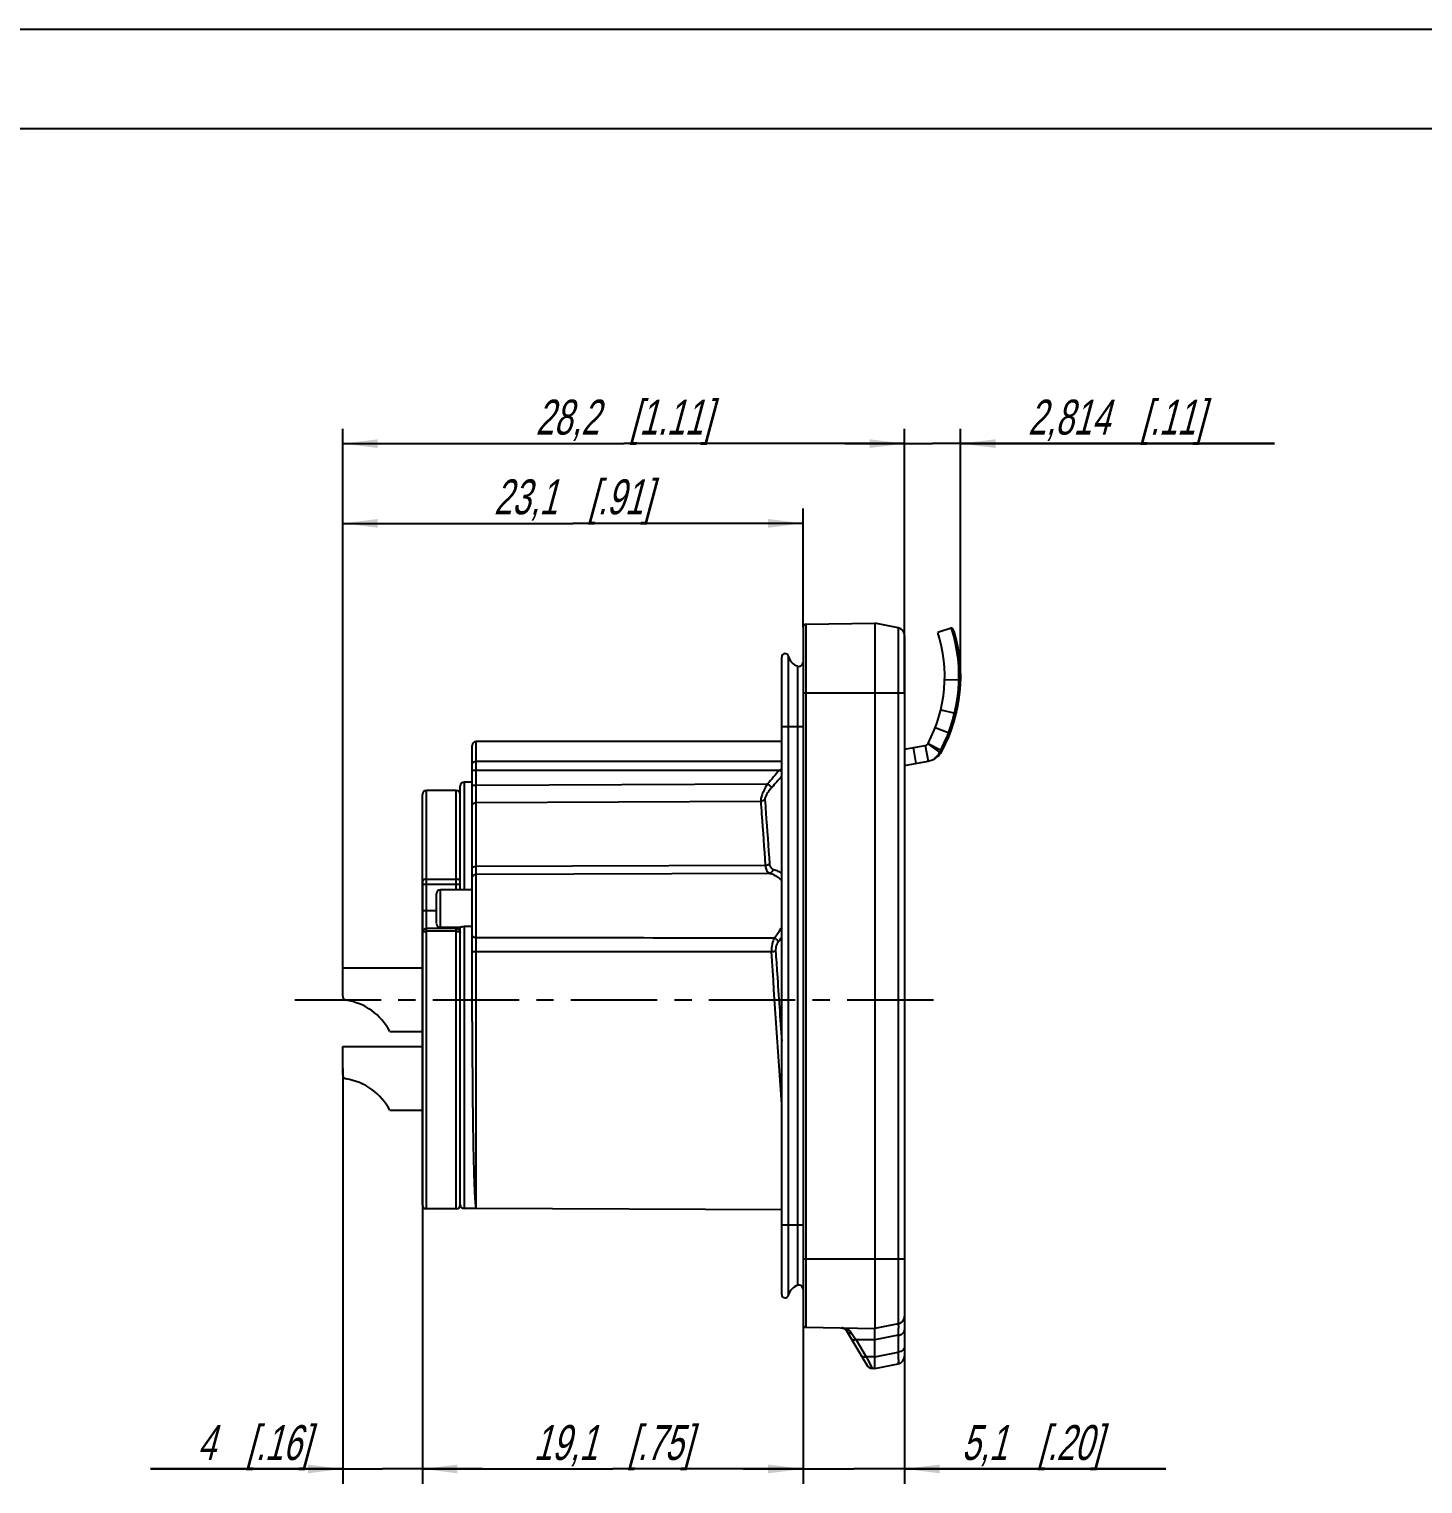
# Model space of a CAD drawing. Header units: millimetres. Extents: x 0 to 420, y 0 to 297.
# Drawn here: x 167.5 to 307.4, y 151 to 297 of the extents above; entities that cross this region are included whole.
import ezdxf

# ---------------------------------------------------------------- set-up
doc = ezdxf.new("R2010")
doc.units = ezdxf.units.MM
doc.header["$LTSCALE"] = 23.1
doc.linetypes.add('CENTER', pattern=[0.6, 0.375, -0.075, 0.075, -0.075])
doc.layers.get('0').update_dxf_attribs({"linetype": 'CONTINUOUS'})
for name, color, linetype in [('AUSFORMSCHRAEGEN', 7, 'CONTINUOUS'), ('BEZUGSACHSEN', 7, 'CONTINUOUS'), ('FASEN', 7, 'CONTINUOUS'), ('FLAECHEN', 7, 'CONTINUOUS'), ('RUNDUNGEN', 7, 'CONTINUOUS'), ('ZEICHNUNGSBEMASSUNGEN', 7, 'CONTINUOUS')]:
    doc.layers.add(name, color=color, linetype=linetype)
doc.styles.get("Standard").update_dxf_attribs({"font": 'txt', "width": 0.7})
doc.dimstyles.new('DIMSTYLE_2', dxfattribs={"dimtxt": 3.5, "dimasz": 3.5, "dimexe": 1.5, "dimexo": 0, "dimgap": 0.875, "dimtad": 1, "dimdec": 3, "dimlfac": 0.5, "dimdsep": 46, "dimtxsty": 'STANDARD', "dimblk": '_FILLED', "dimblk1": '_FILLED', "dimblk2": '_FILLED', "dimcen": 0.09, "dimclrt": 7, "dimadec": 3, "dimazin": 2, "dimtp": 0.2, "dimtm": 0.2, "dimtfac": 1, "dimtdec": 3, "dimtofl": 0, "dimtmove": 0, "dimatfit": 3, "dimldrblk": '_FILLED', "dimfxl": 1, "dimtolj": 1, "dimarcsym": 0})
doc.dimstyles.new('DIMSTYLE_5', dxfattribs={"dimtxt": 3.5, "dimasz": 3.5, "dimexe": 1.5, "dimexo": 0, "dimgap": 0.875, "dimtad": 1, "dimdec": 3, "dimlfac": 0.5, "dimdsep": 46, "dimtxsty": 'STANDARD', "dimblk": '_FILLED', "dimblk1": '_FILLED', "dimblk2": '_FILLED', "dimcen": 0.09, "dimclrt": 7, "dimadec": 3, "dimazin": 2, "dimtp": 0.1, "dimtm": 0.1, "dimtfac": 1, "dimtdec": 3, "dimtofl": 0, "dimtmove": 0, "dimatfit": 3, "dimldrblk": '_FILLED', "dimfxl": 1, "dimtolj": 1, "dimarcsym": 0})

# ---------------------------------------------------------------- blocks, each defined once
blk = doc.blocks.new('_FILLED')
at = {"color": 0, "linetype": 'BYBLOCK'}
blk.add_solid([(0, 0), (-1, 0.125), (-1, -0.125)], dxfattribs=at)
blk = doc.blocks.new('*D7')
at = {"layer": 'ZEICHNUNGSBEMASSUNGEN', "color": 7, "linetype": 'CONTINUOUS'}
for p, q in [((245.19, 230.4), (245.19, 151.01)), ((255.39, 173.6), (255.39, 151.01)), ((245.19, 152.51), (239.19, 152.51)), ((239.19, 152.51), (250.29, 152.51)), ((281.61, 152.51), (250.29, 152.51)), ((255.39, 152.51), (281.61, 152.51))]:
    blk.add_line(p, q, dxfattribs=at)
at = {"layer": 'ZEICHNUNGSBEMASSUNGEN', "color": 7, "linetype": 'CONTINUOUS', "xscale": 3.5, "yscale": 3.5, "zscale": 3.5}
blk.add_blockref('_FILLED', (245.19, 152.51), dxfattribs=at)
at = {"layer": 'ZEICHNUNGSBEMASSUNGEN', "color": 7, "linetype": 'CONTINUOUS', "xscale": 3.5, "yscale": 3.5, "zscale": 3.5, "rotation": 180}
blk.add_blockref('_FILLED', (255.39, 152.51), dxfattribs=at)
at = {"layer": 'ZEICHNUNGSBEMASSUNGEN', "color": 7, "linetype": 'CONTINUOUS', "insert": (261.11, 156.91), "char_height": 3.5, "width": 30.75, "attachment_point": 1, "line_spacing_factor": 0.9}
blk.add_mtext('\\Q15.0;5,1{\\ftxt.shx;\\W1.000000;\\H3.500000; }[.20]', dxfattribs=at)
blk = doc.blocks.new('*D8')
at = {"layer": 'ZEICHNUNGSBEMASSUNGEN', "color": 7, "linetype": 'CONTINUOUS'}
for p, q in [((245.19, 230.4), (245.19, 151.01)), ((206.99, 179), (206.99, 151.01)), ((206.99, 152.51), (226.09, 152.51)), ((245.19, 152.51), (226.09, 152.51))]:
    blk.add_line(p, q, dxfattribs=at)
at = {"layer": 'ZEICHNUNGSBEMASSUNGEN', "color": 7, "linetype": 'CONTINUOUS', "xscale": 3.5, "yscale": 3.5, "zscale": 3.5, "rotation": 180}
blk.add_blockref('_FILLED', (206.99, 152.51), dxfattribs=at)
at = {"layer": 'ZEICHNUNGSBEMASSUNGEN', "color": 7, "linetype": 'CONTINUOUS', "xscale": 3.5, "yscale": 3.5, "zscale": 3.5}
blk.add_blockref('_FILLED', (245.19, 152.51), dxfattribs=at)
at = {"layer": 'ZEICHNUNGSBEMASSUNGEN', "color": 7, "linetype": 'CONTINUOUS', "insert": (226.09, 156.91), "char_height": 3.5, "width": 33.75, "attachment_point": 2, "line_spacing_factor": 0.9}
blk.add_mtext('\\Q15.0;19,1{\\ftxt.shx;\\W1.000000;\\H3.500000; }[.75]', dxfattribs=at)
blk = doc.blocks.new('*D9')
at = {"layer": 'ZEICHNUNGSBEMASSUNGEN', "color": 7, "linetype": 'CONTINUOUS'}
for p, q in [((206.99, 211.45), (206.99, 151.01)), ((198.99, 192.68), (198.99, 151.01)), ((198.99, 152.51), (179.71, 152.51)), ((179.71, 152.51), (202.99, 152.51)), ((212.99, 152.51), (202.99, 152.51)), ((206.99, 152.51), (212.99, 152.51))]:
    blk.add_line(p, q, dxfattribs=at)
at = {"layer": 'ZEICHNUNGSBEMASSUNGEN', "color": 7, "linetype": 'CONTINUOUS', "xscale": 3.5, "yscale": 3.5, "zscale": 3.5}
blk.add_blockref('_FILLED', (198.99, 152.51), dxfattribs=at)
at = {"layer": 'ZEICHNUNGSBEMASSUNGEN', "color": 7, "linetype": 'CONTINUOUS', "xscale": 3.5, "yscale": 3.5, "zscale": 3.5, "rotation": 180}
blk.add_blockref('_FILLED', (206.99, 152.51), dxfattribs=at)
at = {"layer": 'ZEICHNUNGSBEMASSUNGEN', "color": 7, "linetype": 'CONTINUOUS', "insert": (195.71, 156.91), "char_height": 3.5, "width": 24, "attachment_point": 3, "line_spacing_factor": 0.9}
blk.add_mtext('\\Q15.0;4{\\ftxt.shx;\\W1.000000;\\H3.500000; }[.16]', dxfattribs=at)
blk = doc.blocks.new('*D10')
at = {"layer": 'ZEICHNUNGSBEMASSUNGEN', "color": 7, "linetype": 'CONTINUOUS'}
for p, q in [((198.99, 202.8), (198.99, 248.9)), ((245.19, 236.98), (245.19, 248.9)), ((198.99, 247.4), (222.09, 247.4)), ((245.19, 247.4), (222.09, 247.4))]:
    blk.add_line(p, q, dxfattribs=at)
at = {"layer": 'ZEICHNUNGSBEMASSUNGEN', "color": 7, "linetype": 'CONTINUOUS', "xscale": 3.5, "yscale": 3.5, "zscale": 3.5, "rotation": 180}
blk.add_blockref('_FILLED', (198.99, 247.4), dxfattribs=at)
at = {"layer": 'ZEICHNUNGSBEMASSUNGEN', "color": 7, "linetype": 'CONTINUOUS', "xscale": 3.5, "yscale": 3.5, "zscale": 3.5}
blk.add_blockref('_FILLED', (245.19, 247.4), dxfattribs=at)
at = {"layer": 'ZEICHNUNGSBEMASSUNGEN', "color": 7, "linetype": 'CONTINUOUS', "insert": (222.09, 251.81), "char_height": 3.5, "width": 33.75, "attachment_point": 2, "line_spacing_factor": 0.9}
blk.add_mtext('\\Q15.0;23,1{\\ftxt.shx;\\W1.000000;\\H3.500000; }[.91]', dxfattribs=at)
blk = doc.blocks.new('*D11')
at = {"layer": 'ZEICHNUNGSBEMASSUNGEN', "color": 7, "linetype": 'CONTINUOUS'}
for p, q in [((198.99, 202.1), (198.99, 256.9)), ((255.39, 230.4), (255.39, 256.9)), ((198.99, 255.4), (227.19, 255.4)), ((255.39, 255.4), (227.19, 255.4))]:
    blk.add_line(p, q, dxfattribs=at)
at = {"layer": 'ZEICHNUNGSBEMASSUNGEN', "color": 7, "linetype": 'CONTINUOUS', "xscale": 3.5, "yscale": 3.5, "zscale": 3.5, "rotation": 180}
blk.add_blockref('_FILLED', (198.99, 255.4), dxfattribs=at)
at = {"layer": 'ZEICHNUNGSBEMASSUNGEN', "color": 7, "linetype": 'CONTINUOUS', "xscale": 3.5, "yscale": 3.5, "zscale": 3.5}
blk.add_blockref('_FILLED', (255.39, 255.4), dxfattribs=at)
at = {"layer": 'ZEICHNUNGSBEMASSUNGEN', "color": 7, "linetype": 'CONTINUOUS', "insert": (227.19, 259.81), "char_height": 3.5, "width": 37.125, "attachment_point": 2, "line_spacing_factor": 0.9}
blk.add_mtext('\\Q15.0;28,2{\\ftxt.shx;\\W1.000000;\\H3.500000; }[1.11]', dxfattribs=at)
blk = doc.blocks.new('*D12')
at = {"layer": 'ZEICHNUNGSBEMASSUNGEN', "color": 7, "linetype": 'CONTINUOUS'}
for p, q in [((255.39, 236.14), (255.39, 256.9)), ((261.01, 232.05), (261.01, 256.9)), ((255.39, 255.4), (249.39, 255.4)), ((249.39, 255.4), (258.2, 255.4)), ((292.51, 255.4), (258.2, 255.4)), ((261.01, 255.4), (292.51, 255.4))]:
    blk.add_line(p, q, dxfattribs=at)
at = {"layer": 'ZEICHNUNGSBEMASSUNGEN', "color": 7, "linetype": 'CONTINUOUS', "xscale": 3.5, "yscale": 3.5, "zscale": 3.5}
blk.add_blockref('_FILLED', (255.39, 255.4), dxfattribs=at)
at = {"layer": 'ZEICHNUNGSBEMASSUNGEN', "color": 7, "linetype": 'CONTINUOUS', "xscale": 3.5, "yscale": 3.5, "zscale": 3.5, "rotation": 180}
blk.add_blockref('_FILLED', (261.01, 255.4), dxfattribs=at)
at = {"layer": 'ZEICHNUNGSBEMASSUNGEN', "color": 7, "linetype": 'CONTINUOUS', "insert": (267.76, 259.81), "char_height": 3.5, "width": 37.125, "attachment_point": 1, "line_spacing_factor": 0.9}
blk.add_mtext('\\Q15.0;2,814{\\ftxt.shx;\\W1.000000;\\H3.500000; }[.11]', dxfattribs=at)

msp = doc.modelspace()

# ---------------------------------------------------------------- linework, layer by layer
at = {"color": 7, "linetype": 'CONTINUOUS'}
for p, q in [((0, 297), (420, 297)), ((410, 287), (12.5, 287)), ((260.1477, 236.9114), (258.7241, 236.4543)), ((243.0465, 170.014), (243.0465, 233.986)), ((255.3865, 224.7411), (257.4604, 225.1137)), ((256.2281, 224.8923), (256.5111, 223.3175)), ((257.4604, 225.1137), (257.7434, 223.539)), ((255.3865, 223.1154), (257.7434, 223.539)), ((211.9865, 221.4388), (211.1865, 221.4388)), ((203.7149, 196.4), (206.9865, 196.4)), ((203.7149, 188.5), (206.9865, 188.5)), ((212.3848, 178.6388), (211.1865, 178.6388)), ((252.3865, 162.6), (252.3865, 166.6)), ((252.3865, 162.6), (254.7434, 163.0714))]:
    msp.add_line(p, q, dxfattribs=at)
at = {"color": 9, "linetype": 'CONTINUOUS'}
for p, q in [((243.7171, 169.9347), (243.7171, 234.0653)), ((244.6753, 170.9382), (244.6753, 233.0618)), ((243.0465, 227), (245.1865, 227)), ((243.0465, 177), (245.1865, 177)), ((254.7434, 165.9226), (252.3865, 165.4512)), ((252.3865, 163.7488), (254.7434, 164.2202))]:
    msp.add_line(p, q, dxfattribs=at)
at = {"color": 7, "linetype": 'CONTINUOUS'}
for centre, radius, start, end in [((245.0135, 232.0521), 14.4, 332.12947, 17.801772), ((243.3865, 233.986), 0.34, 13.493849, 180), ((245.059, 234.3873), 1.38, 193.493849, 253.854295), ((244.7865, 233.446), 0.4, 253.854295, 360), ((257.3896, 225.5074), 0.4, 280.187393, 332.12947), ((245.059, 169.6127), 1.38, 106.145705, 166.506151), ((244.7865, 170.554), 0.4, 0, 106.145705), ((243.3865, 170.014), 0.34, 180, 346.506151)]:
    msp.add_arc(centre, radius, start, end, dxfattribs=at)
at = {"layer": 'AUSFORMSCHRAEGEN', "color": 7, "linetype": 'CONTINUOUS'}
for p, q in [((252.3865, 237.4), (252.3865, 166.6)), ((243.0465, 178.505), (212.3848, 178.6388))]:
    msp.add_line(p, q, dxfattribs=at)
at = {"layer": 'BEZUGSACHSEN', "color": 7, "linetype": 'CONTINUOUS'}
for p, q in [((243.0465, 225.5), (212.3865, 225.5)), ((210.3865, 220.6), (207.3865, 220.6)), ((211.9865, 210.6284), (208.7865, 210.6284)), ((210.7865, 206.8284), (208.7865, 206.8284)), ((198.9865, 202.8), (206.9865, 202.8)), ((198.9865, 194.9), (206.9865, 194.9)), ((210.3865, 178.6), (207.3865, 178.6))]:
    msp.add_line(p, q, dxfattribs=at)
at = {"layer": 'BEZUGSACHSEN', "color": 7, "linetype": 'CENTER'}
msp.add_line((194.1688, 199.6), (258.7978, 199.6), dxfattribs=at)
at = {"layer": 'FASEN', "color": 7, "linetype": 'CONTINUOUS'}
for p, q in [((260.1474, 236.9119), (260.2377, 236.6218)), ((260.3656, 236.5592), (260.1477, 236.9114)), ((260.7644, 234.2167), (260.7683, 234.1884)), ((260.9092, 231.6799), (260.9087, 231.6598)), ((257.7432, 225.3204), (259.0627, 224.6227))]:
    msp.add_line(p, q, dxfattribs=at)
at = {"layer": 'FASEN', "color": 9, "linetype": 'CONTINUOUS'}
for p, q in [((261.0087, 231.6573), (259.4092, 231.6968)), ((259.0148, 228.687), (260.4724, 228.3366)), ((260.6108, 228.485), (260.4724, 228.3366)), ((258.4641, 226.9097), (259.8642, 226.3744)), ((260.0207, 226.5036), (259.8642, 226.3744)), ((257.7167, 225.2771), (258.9313, 224.4218)), ((259.1576, 224.5725), (259.1344, 224.7452))]:
    msp.add_line(p, q, dxfattribs=at)
at = {"layer": 'FASEN', "color": 7, "linetype": 'CONTINUOUS'}
msp.add_lwpolyline([(260.1475, 236.9113), (260.1622, 236.8654), (260.1809, 236.8063), (260.2062, 236.725), (260.2377, 236.6218)], dxfattribs=at)
for centre, radius, start, end in [((245.0135, 232.0521), 16, 332.12947, 16.360944), ((244.7726, 231.9639), 16.1513, 16.2976, 16.761961), ((244.6191, 231.9206), 16.3108, 15.124131, 16.292181), ((244.8401, 231.9809), 16.0817, 14.046442, 15.12207), ((244.7868, 231.9672), 16.1367, 13.87494, 14.047874), ((244.8136, 231.9738), 16.1091, 13.603363, 13.874954), ((245.0478, 232.0298), 15.8683, 11.509503, 13.605881), ((244.8607, 231.9922), 16.0592, 10.872127, 11.507622), ((244.6526, 231.9518), 16.2712, 10.737092, 10.87351), ((245.1677, 232.0488), 15.747, 9.972419, 10.739526), ((245.6777, 232.1399), 15.2289, 9.529657, 9.967023), ((245.5558, 232.1199), 15.3525, 8.377796, 9.52797), ((245.0575, 232.0446), 15.8564, 8.164076, 8.384746), ((245.0549, 232.0442), 15.859, 7.873577, 8.164066), ((245.0079, 232.0378), 15.9065, 7.067319, 7.770252), ((244.926, 232.0275), 15.989, 6.755451, 7.067803), ((244.843, 232.0177), 16.0726, 6.196689, 6.755423), ((245.0694, 232.0495), 15.8441, 347.072563, 358.590381), ((245.0001, 232.0562), 15.9131, 339.712747, 346.482633), ((245.2654, 232.0007), 15.6421, 346.453, 347.086179), ((245.4618, 231.848), 15.4075, 332.548583, 339.190903), ((245.0152, 232.0514), 15.8972, 339.077346, 339.709847), ((257.3896, 225.5074), 2, 280.187393, 332.12947), ((257.9394, 225.3583), 1.3429, 326.775722, 327.144314), ((257.8676, 225.4025), 1.4272, 327.221344, 332.579526)]:
    msp.add_arc(centre, radius, start, end, dxfattribs=at)
for points, knots in [([(260.8217, 233.7526), (260.8381, 233.6013), (260.8767, 233.1939), (260.9061, 232.6447), (260.9149, 232.105), (260.9125, 231.8221), (260.9092, 231.6799)], [0, 0, 0, 0, 0.21999478, 0.59125383, 0.79446128, 1, 1, 1, 1]), ([(258.4, 223.7814), (258.4882, 223.8888), (258.671, 224.0974), (258.8495, 224.3102), (258.9313, 224.4218)], [0, 0, 0, 0, 0.50096099, 1, 1, 1, 1]), ([(258.9313, 224.4218), (258.9431, 224.4379), (258.9897, 224.503), (259.0327, 224.5706), (259.0627, 224.6227)], [0, 0, 0, 0, 0.24908721, 1, 1, 1, 1])]:
    msp.add_open_spline(points, degree=3, knots=knots, dxfattribs=at)
at = {"layer": 'FLAECHEN', "color": 7, "linetype": 'CONTINUOUS'}
msp.add_arc((245.0135, 232.0521), 15.83, 332.12947, 17.8035, dxfattribs=at)
at = {"layer": 'RUNDUNGEN', "color": 7, "linetype": 'CONTINUOUS'}
for p, q in [((245.1865, 236.9795), (245.1865, 167.0205)), ((245.4813, 237.2795), (252.3865, 237.4)), ((254.7434, 236.9286), (252.3865, 237.4)), ((255.3865, 236.1442), (255.3865, 163.8558)), ((211.9865, 197.4272), (211.9865, 225.1)), ((210.7865, 210.6284), (210.7865, 221.0386)), ((206.9865, 179), (206.9865, 220.2)), ((208.3865, 207.2286), (208.3865, 210.2281)), ((210.7865, 179), (210.7865, 206.8504)), ((211.9865, 206.9527), (211.1865, 206.9527)), ((198.9865, 199.9518), (198.9865, 202.8)), ((198.9865, 192.0518), (198.9865, 194.9)), ((212.1976, 180.8854), (212.1978, 180.8756)), ((245.4813, 166.7205), (252.3865, 166.6)), ((249.0534, 166.6581), (249.0477, 166.6582)), ((249.1365, 166.6507), (249.1615, 166.6462)), ((249.1615, 166.6462), (249.1876, 166.6402)), ((249.1876, 166.6402), (249.2145, 166.6328)), ((249.4024, 166.5376), (249.4295, 166.516)), ((249.4281, 166.5171), (249.4542, 166.4937)), ((249.453, 166.4949), (249.4781, 166.4698)), ((254.7434, 167.0714), (252.3865, 166.6)), ((249.5428, 166.3879), (249.5574, 166.3646)), ((249.5574, 166.3646), (251.6157, 162.8982)), ((252.3865, 162.6), (252.1211, 162.6046))]:
    msp.add_line(p, q, dxfattribs=at)
at = {"layer": 'RUNDUNGEN', "color": 9, "linetype": 'CONTINUOUS'}
for p, q in [((245.4813, 237.2795), (245.4813, 166.7205)), ((254.7434, 236.9286), (254.7434, 167.0714)), ((245.1865, 230.4), (255.3865, 230.4)), ((212.3865, 221.1236), (212.3865, 225.5)), ((212.3865, 223.5376), (243.0465, 223.5376)), ((211.9865, 222.6211), (242.8245, 222.6211)), ((242.8245, 222.6211), (243.0465, 222.4237)), ((207.3865, 178.6), (207.3865, 220.6)), ((210.3865, 210.6284), (210.3865, 220.6)), ((211.1865, 221.4388), (211.1865, 210.6284)), ((211.9865, 221.1236), (212.3865, 221.1236)), ((212.3848, 219.3949), (212.3865, 221.1236)), ((212.3865, 221.1236), (241.6325, 221.2711)), ((241.6325, 221.2711), (242.0567, 220.8994)), ((212.3848, 219.3949), (240.9409, 219.536)), ((212.3848, 178.6388), (212.3848, 219.3949)), ((212.3846, 212.3826), (212.3846, 212.4791)), ((212.3848, 212.9885), (241.4038, 213.0969)), ((212.3848, 212.1862), (241.8205, 212.3031)), ((207.3865, 211.685), (210.3865, 211.685)), ((207.3865, 211.1967), (210.3865, 211.1967)), ((208.7865, 206.8284), (208.7865, 210.6284)), ((207.3865, 208.5557), (208.3865, 208.5557)), ((210.3865, 206.732), (207.3865, 206.732)), ((210.3865, 206.4631), (207.3865, 206.4631)), ((210.3865, 178.6), (210.3865, 206.8284)), ((211.1865, 206.9527), (211.1865, 178.6388)), ((212.3848, 204.4461), (242.012, 204.4252)), ((245.1865, 173.6), (255.3865, 173.6)), ((250.0628, 166.1464), (250.2691, 165.8439)), ((250.2691, 165.8439), (250.5215, 165.4742)), ((252.3865, 165.4512), (250.5215, 165.4742)), ((250.5215, 165.4742), (251.5398, 163.7593)), ((254.7434, 165.9226), (254.7434, 164.2202)), ((252.3865, 163.7488), (251.5398, 163.7593)), ((251.5398, 163.7593), (251.7821, 163.277)), ((251.7496, 163.3417), (252.1211, 162.6046)), ((251.8121, 163.2173), (251.8405, 163.1607)), ((251.868, 163.106), (252.1107, 162.6251))]:
    msp.add_line(p, q, dxfattribs=at)
at = {"layer": 'RUNDUNGEN', "color": 7, "linetype": 'CONTINUOUS'}
for points in [[(249.0546, 166.6581), (249.0689, 166.6576), (249.0743, 166.6573)], [(249.1006, 166.6552), (249.1127, 166.654), (249.1365, 166.6507)], [(249.2145, 166.6328), (249.2419, 166.6238), (249.2695, 166.6133), (249.2969, 166.6012), (249.3242, 166.5875), (249.3511, 166.5722), (249.3778, 166.5552), (249.4039, 166.5364)], [(249.477, 166.471), (249.5009, 166.4441), (249.5225, 166.4168), (249.5428, 166.3879)]]:
    msp.add_lwpolyline(points, dxfattribs=at)
at = {"layer": 'RUNDUNGEN', "color": 9, "linetype": 'CONTINUOUS'}
msp.add_lwpolyline([(252.1107, 162.6251), (252.118, 162.61), (252.1211, 162.6046)], dxfattribs=at)
at = {"layer": 'RUNDUNGEN', "color": 7, "linetype": 'CONTINUOUS'}
for centre, radius, start, end in [((245.4865, 236.9795), 0.3, 91, 180), ((254.5865, 236.1442), 0.8, 0, 78.690068), ((212.3865, 225.1), 0.4, 90, 180), ((207.3865, 220.2), 0.4, 90, 180), ((210.3865, 220.2), 0.4, 0, 90), ((211.1865, 221.0388), 0.4, 90, 180), ((208.7865, 210.2284), 0.4, 90, 180), ((208.7865, 207.2284), 0.4, 180, 270), ((199.3865, 199.9518), 0.4, 180, 261.068461), ((198.3929, 193.6294), 6, 27.500754, 81.068461), ((199.3865, 192.0518), 0.4, 180, 261.068461), ((198.3929, 185.7294), 6, 27.500754, 81.068461), ((312.1307, 184.805), 100.0101, 182.092022, 182.246124), ((207.3865, 179), 0.4, 180, 270), ((210.3865, 179), 0.4, 270, 360), ((211.1865, 179.0388), 0.4, 180, 270), ((245.4865, 167.0205), 0.3, 180, 269), ((249.0415, 166.0583), 0.6, 30.701049, 89), ((254.5865, 167.8558), 0.8, 281.309932, 360), ((254.5865, 163.8558), 0.8, 281.309932, 360), ((252.1316, 163.2045), 0.6, 210.701049, 269)]:
    msp.add_arc(centre, radius, start, end, dxfattribs=at)
at = {"layer": 'RUNDUNGEN', "color": 9, "linetype": 'CONTINUOUS'}
for centre, radius, start, end in [((424.4636, 61.0429), 243.1055, 138.345091, 138.769543), ((429.6788, 55.7444), 249.9564, 138.301818, 138.644027), ((238.8873, 228.2307), 6.8533, 305.063936, 307.365873), ((207.3863, 206.3322), 0.3998, 89.969431, 179.969403), ((210.3867, 206.3322), 0.3998, 0.03057, 90.030546), ((237.5687, 209.8449), 6.2328, 319.618647, 331.52913), ((237.1933, 209.6462), 6.9634, 322.777275, 327.217827), ((-4714.0879, -138.3624), 4967.9402, 3.7796846, 3.9565504), ((249.0278, 165.2778), 1.3806, 86.709853, 89.000582), ((249.0291, 165.294), 1.3643, 73.516828, 86.724742), ((249.0399, 165.3349), 1.3221, 69.445108, 73.463418)]:
    msp.add_arc(centre, radius, start, end, dxfattribs=at)
for points, knots in [([(211.9865, 223.171), (211.9865, 223.2189), (212.0027, 223.2923), (212.0522, 223.3765), (212.1194, 223.4514), (212.2311, 223.5191), (212.3346, 223.5376), (212.3865, 223.5376)], [0, 0, 0, 0, 0.23955683, 0.36205676, 0.48642617, 0.74035332, 1, 1, 1, 1]), ([(241.6325, 221.2711), (241.5357, 221.1132), (241.3563, 220.7999), (241.1647, 220.4019), (241.0469, 220.0951), (240.9837, 219.8884), (240.946, 219.704), (240.9382, 219.5881), (240.9409, 219.536)], [0, 0, 0, 0, 0.29445309, 0.57362342, 0.70119065, 0.81661218, 0.91693424, 1, 1, 1, 1]), ([(242.0567, 220.8994), (241.9666, 220.797), (241.7957, 220.5907), (241.6057, 220.3218), (241.4823, 220.1068), (241.413, 219.9575), (241.3696, 219.8219), (241.3597, 219.7345), (241.3625, 219.6958)], [0, 0, 0, 0, 0.28981312, 0.56868686, 0.69814046, 0.81593094, 0.91761951, 1, 1, 1, 1]), ([(211.9865, 219.0492), (211.9865, 219.0944), (212.0084, 219.1878), (212.099, 219.3022), (212.2309, 219.3773), (212.3331, 219.3948), (212.3848, 219.3949)], [0, 0, 0, 0, 0.23302444, 0.47631302, 0.73344796, 1, 1, 1, 1]), ([(240.9409, 219.536), (241.0183, 219.5376), (241.1715, 219.5666), (241.3063, 219.646), (241.3625, 219.6958)], [0, 0, 0, 0, 0.50767591, 1, 1, 1, 1]), ([(240.9409, 219.536), (240.9727, 219.0985), (241.1283, 216.9522), (241.2822, 214.8058), (241.4038, 213.0969)], [0, 0, 0, 0, 0.20384409, 1, 1, 1, 1]), ([(241.3625, 219.6958), (241.3943, 219.2557), (241.55, 217.0964), (241.7039, 214.937), (241.8254, 213.2176)], [0, 0, 0, 0, 0.20380523, 1, 1, 1, 1]), ([(241.4038, 213.0969), (241.4808, 213.1007), (241.6275, 213.1238), (241.7658, 213.1805), (241.8254, 213.2176)], [0, 0, 0, 0, 0.52336442, 1, 1, 1, 1]), ([(241.8254, 213.2176), (241.8303, 213.1486), (241.8561, 213.0187), (241.9514, 212.8542), (242.085, 212.7396), (242.189, 212.6938), (242.2422, 212.6773)], [0, 0, 0, 0, 0.28563165, 0.5368486, 0.77004776, 1, 1, 1, 1]), ([(211.9865, 212.76), (211.9865, 212.775), (211.9922, 212.8064), (212.016, 212.8501), (212.054, 212.8896), (212.1239, 212.9373), (212.236, 212.9777), (212.3336, 212.9884), (212.3848, 212.9885)], [0, 0, 0, 0, 0.09010184, 0.18706426, 0.29501578, 0.41577739, 0.69269366, 1, 1, 1, 1]), ([(211.9865, 211.7972), (211.9865, 211.8477), (212.0074, 211.9503), (212.0964, 212.0794), (212.2287, 212.1656), (212.3329, 212.186), (212.3848, 212.1862)], [0, 0, 0, 0, 0.24676977, 0.4954399, 0.74677878, 1, 1, 1, 1]), ([(241.4038, 213.0969), (241.4085, 213.0011), (241.4317, 212.8232), (241.5184, 212.587), (241.6489, 212.4091), (241.7623, 212.3303), (241.8205, 212.3031)], [0, 0, 0, 0, 0.30621521, 0.56854555, 0.79486584, 1, 1, 1, 1]), ([(241.8205, 212.3031), (241.8645, 212.311), (241.9531, 212.3421), (242.0714, 212.4247), (242.1716, 212.5385), (242.2217, 212.6292), (242.2422, 212.6773)], [0, 0, 0, 0, 0.22904907, 0.47347285, 0.7320743, 1, 1, 1, 1]), ([(241.8205, 212.3031), (241.9362, 212.27), (242.164, 212.1894), (242.4877, 212.0217), (242.788, 211.8043), (242.9651, 211.628), (243.0475, 211.5322)], [0, 0, 0, 0, 0.24573849, 0.49196489, 0.7419904, 1, 1, 1, 1]), ([(242.2422, 212.6773), (242.3862, 212.6326), (242.6695, 212.5175), (242.9265, 212.3511), (243.0466, 212.2559)], [0, 0, 0, 0, 0.49595871, 1, 1, 1, 1]), ([(207.3865, 211.685), (207.3351, 211.685), (207.2372, 211.6744), (207.1245, 211.6338), (207.0543, 211.5857), (207.0162, 211.5458), (206.9922, 211.5016), (206.9865, 211.47), (206.9865, 211.4548)], [0, 0, 0, 0, 0.30659215, 0.58325475, 0.70408416, 0.81223364, 0.90951187, 1, 1, 1, 1]), ([(206.9865, 211.1618), (206.9865, 211.1631), (206.989, 211.1663), (206.9992, 211.1711), (207.0215, 211.1766), (207.058, 211.1821), (207.1072, 211.1871), (207.1671, 211.1912), (207.2613, 211.1955), (207.3355, 211.1967), (207.3865, 211.1967)], [0, 0, 0, 0, 0.00967607, 0.02619755, 0.08465208, 0.17724225, 0.30072803, 0.4507659, 0.62183791, 1, 1, 1, 1]), ([(210.7865, 211.4548), (210.7865, 211.47), (210.7808, 211.5016), (210.7568, 211.5458), (210.7187, 211.5857), (210.6485, 211.6338), (210.5358, 211.6744), (210.4379, 211.685), (210.3865, 211.685)], [0, 0, 0, 0, 0.09048813, 0.18776636, 0.29591584, 0.41674525, 0.69340785, 1, 1, 1, 1]), ([(210.3865, 211.1967), (210.4375, 211.1967), (210.5117, 211.1955), (210.6059, 211.1912), (210.6658, 211.1871), (210.715, 211.1821), (210.7515, 211.1766), (210.7738, 211.1711), (210.784, 211.1663), (210.7865, 211.1631), (210.7865, 211.1618)], [0, 0, 0, 0, 0.37816209, 0.5492341, 0.69927197, 0.82275775, 0.91534792, 0.97380245, 0.99032393, 1, 1, 1, 1]), ([(206.9865, 208.5208), (206.9865, 208.5221), (206.989, 208.5253), (206.9992, 208.5301), (207.0215, 208.5356), (207.058, 208.5411), (207.1072, 208.5461), (207.1671, 208.5502), (207.2613, 208.5545), (207.3355, 208.5557), (207.3865, 208.5557)], [0, 0, 0, 0, 0.00967607, 0.02619755, 0.08465208, 0.17724225, 0.30072803, 0.4507659, 0.62183791, 1, 1, 1, 1]), ([(206.9865, 206.3324), (206.9865, 206.3413), (206.9935, 206.3613), (207.0187, 206.3858), (207.0565, 206.4077), (207.1063, 206.4268), (207.1665, 206.4425), (207.2607, 206.4586), (207.3354, 206.4631), (207.3865, 206.4631)], [0, 0, 0, 0, 0.05998362, 0.13550609, 0.23331235, 0.35402248, 0.49552655, 0.65395898, 1, 1, 1, 1]), ([(210.3865, 206.4631), (210.4376, 206.4631), (210.5123, 206.4586), (210.6065, 206.4425), (210.6667, 206.4268), (210.7165, 206.4077), (210.7543, 206.3858), (210.7795, 206.3613), (210.7865, 206.3413), (210.7865, 206.3324)], [0, 0, 0, 0, 0.3460064, 0.50443238, 0.6459454, 0.76666426, 0.86447695, 0.9400104, 1, 1, 1, 1]), ([(211.9865, 206.053), (211.9865, 206.0393), (211.9923, 206.0104), (212.0164, 205.9706), (212.0544, 205.9349), (212.1247, 205.8914), (212.2367, 205.8551), (212.3336, 205.8454), (212.3848, 205.8453)], [0, 0, 0, 0, 0.08440272, 0.17701313, 0.28266178, 0.40316749, 0.68454891, 1, 1, 1, 1]), ([(211.9865, 204.3739), (211.9865, 204.3792), (211.9928, 204.3877), (212.0043, 204.3955), (212.024, 204.4052), (212.0572, 204.4155), (212.1063, 204.426), (212.166, 204.4346), (212.2599, 204.4436), (212.3339, 204.446), (212.3848, 204.4461)], [0, 0, 0, 0, 0.03852585, 0.06674425, 0.10227707, 0.19595953, 0.31809221, 0.46508528, 0.63195294, 1, 1, 1, 1]), ([(242.3166, 205.8068), (242.2096, 205.6023), (242.0456, 205.1497), (242.0006, 204.6697), (242.012, 204.4252)], [0, 0, 0, 0, 0.48539574, 1, 1, 1, 1]), ([(242.012, 204.4252), (242.0884, 204.4303), (242.2298, 204.4444), (242.37, 204.4687), (242.4337, 204.4843)], [0, 0, 0, 0, 0.53853334, 1, 1, 1, 1]), ([(242.3166, 205.8068), (242.4024, 205.7594), (242.5223, 205.6742), (242.6572, 205.5415), (242.7141, 205.47), (242.7382, 205.4339)], [0, 0, 0, 0, 0.51866481, 0.77026918, 1, 1, 1, 1]), ([(242.7382, 205.4339), (242.6387, 205.303), (242.515, 205.0775), (242.4346, 204.7469), (242.4277, 204.5713), (242.4337, 204.4843)], [0, 0, 0, 0, 0.48566211, 0.7424945, 1, 1, 1, 1]), ([(242.4337, 204.4843), (242.4854, 203.7308), (242.6919, 200.7119), (242.8955, 197.6928), (243.0468, 195.4272)], [0, 0, 0, 0, 0.24960303, 1, 1, 1, 1]), ([(249.9209, 166.3134), (249.8906, 166.3425), (249.7659, 166.4497), (249.6186, 166.5299), (249.5041, 166.5728)], [0, 0, 0, 0, 0.25562758, 1, 1, 1, 1]), ([(254.7434, 167.0714), (254.745, 167.0717), (254.7475, 167.0628), (254.7491, 167.0516), (254.7513, 167.027), (254.7528, 166.9952), (254.7542, 166.9532), (254.7555, 166.8792), (254.756, 166.7639), (254.7551, 166.5995), (254.7526, 166.4015), (254.7487, 166.172), (254.7453, 166.0088), (254.7434, 165.9224)], [0, 0, 0, 0, 0.00437571, 0.0164105, 0.03652996, 0.06476579, 0.10110447, 0.14551436, 0.25810631, 0.40144895, 0.57432207, 0.77468885, 1, 1, 1, 1]), ([(254.7434, 165.9226), (254.8306, 165.9349), (254.996, 165.9786), (255.2065, 166.1025), (255.3505, 166.2732), (255.3865, 166.4119), (255.3865, 166.4773)], [0, 0, 0, 0, 0.28783594, 0.55181285, 0.78645621, 1, 1, 1, 1]), ([(249.5574, 166.3646), (249.5807, 166.3254), (249.6418, 166.2531), (249.8078, 166.1506), (249.9633, 166.1341), (250.0625, 166.1466)], [0, 0, 0, 0, 0.23706007, 0.48128936, 1, 1, 1, 1]), ([(250.0628, 166.1464), (250.0523, 166.1617), (250.0093, 166.2209), (249.9602, 166.2755), (249.9209, 166.3134)], [0, 0, 0, 0, 0.25403406, 1, 1, 1, 1]), ([(250.5215, 165.4742), (250.4693, 165.4592), (250.3668, 165.4405), (250.2192, 165.4495), (250.0953, 165.4983), (250.0359, 165.5588), (250.0161, 165.5921)], [0, 0, 0, 0, 0.29432228, 0.55867514, 0.79042079, 1, 1, 1, 1]), ([(251.5398, 163.7593), (251.4875, 163.7443), (251.385, 163.7256), (251.2375, 163.7345), (251.1136, 163.7834), (251.0542, 163.8438), (251.0344, 163.8771)], [0, 0, 0, 0, 0.29432158, 0.55867398, 0.79041974, 1, 1, 1, 1]), ([(255.3865, 164.7749), (255.3865, 164.7095), (255.3505, 164.5708), (255.2065, 164.4002), (254.996, 164.2763), (254.8306, 164.2325), (254.7434, 164.2202)], [0, 0, 0, 0, 0.21354379, 0.44818715, 0.71216406, 1, 1, 1, 1]), ([(254.7434, 164.2203), (254.7453, 164.1345), (254.7487, 163.9725), (254.7527, 163.7445), (254.7551, 163.5475), (254.7559, 163.4036), (254.7557, 163.3056), (254.7551, 163.2452), (254.7542, 163.1938), (254.7529, 163.1513), (254.7512, 163.1186), (254.7494, 163.0936), (254.747, 163.0807), (254.7454, 163.0718), (254.7434, 163.0714)], [0, 0, 0, 0, 0.22374216, 0.42278727, 0.59474722, 0.73770833, 0.79794533, 0.85050361, 0.89524789, 0.93207859, 0.96095257, 0.98184233, 0.99475951, 1, 1, 1, 1])]:
    msp.add_open_spline(points, degree=3, knots=knots, dxfattribs=at)
at = {"layer": 'RUNDUNGEN', "color": 7, "linetype": 'CONTINUOUS'}
for points, knots in [([(210.7865, 206.8504), (210.7865, 206.8555), (210.7967, 206.868), (210.8198, 206.8824), (210.8569, 206.8994), (210.9282, 206.9233), (211.0396, 206.9462), (211.1352, 206.9527), (211.1865, 206.9527)], [0, 0, 0, 0, 0.03649417, 0.10172448, 0.19783769, 0.32218315, 0.6363105, 1, 1, 1, 1]), ([(211.9865, 197.4273), (211.9865, 195.7713), (211.9954, 192.6038), (212.0343, 188.1558), (212.0864, 184.8336), (212.1406, 182.5768), (212.1709, 181.6004), (212.1872, 181.1542)], [0, 0, 0, 0, 0.30524562, 0.58386544, 0.81994119, 0.91769641, 1, 1, 1, 1]), ([(212.1978, 180.8756), (212.2046, 180.7032), (212.2182, 180.3802), (212.2382, 179.9904), (212.2544, 179.7117), (212.2659, 179.5278), (212.277, 179.361), (212.2876, 179.2113), (212.2983, 179.079), (212.3098, 178.964), (212.3209, 178.8791), (212.3312, 178.8201), (212.3392, 178.7824), (212.3473, 178.7491), (212.3554, 178.7202), (212.3631, 178.6958), (212.3701, 178.6758), (212.3754, 178.6619), (212.3789, 178.6531), (212.381, 178.648), (212.3826, 178.6443), (212.384, 178.6412), (212.3843, 178.64), (212.385, 178.6388), (212.3848, 178.6388)], [0, 0, 0, 0, 0.23001545, 0.43100345, 0.5204061, 0.6023121, 0.67664407, 0.74333753, 0.80236732, 0.85372693, 0.89743758, 0.91644798, 0.93357706, 0.94881631, 0.96214597, 0.97353865, 0.98295954, 0.99036681, 0.99330047, 0.99571201, 0.99759444, 0.99894052, 0.99974317, 1, 1, 1, 1])]:
    msp.add_open_spline(points, degree=3, knots=knots, dxfattribs=at)
at = {"layer": 'RUNDUNGEN', "color": 9, "linetype": 'CONTINUOUS'}
msp.add_open_spline([(212.3848, 205.8453), (222.362, 205.8323), (232.3393, 205.8195), (242.3166, 205.8068)], degree=3, dxfattribs=at)

# ---------------------------------------------------------------- dimensions: what is measured, and where the dimension line sits
at = {"layer": 'ZEICHNUNGSBEMASSUNGEN', "color": 7, "linetype": 'CONTINUOUS'}
for base, p1, p2, dimstyle, picture, middle in [((198.9865, 255.4), (255.3865, 230.4), (198.9865, 202.1), 'DIMSTYLE_2', '*D11', (227.1865, 255.4)), ((206.9865, 152.5077), (245.1865, 230.4), (206.9865, 179), 'DIMSTYLE_2', '*D8', (226.0865, 152.5077)), ((245.1865, 152.5077), (255.3865, 173.6), (245.1865, 230.4), 'DIMSTYLE_5', '*D7', (271.3559, 152.5077))]:
    dim = msp.add_linear_dim(base=base, p1=p1, p2=p2, angle=180, dimstyle=dimstyle, dxfattribs=at)
    dim.commit()
    dim.dimension.update_dxf_attribs({"geometry": picture, "text_midpoint": middle, "dimtype": 160})
for base, p1, p2, dimstyle, picture, middle in [((261.01354, 255.4), (255.38651, 236.14416), (261.01354, 232.05208), 'DIMSTYLE_5', '*D12', (280.13143, 255.4)), ((245.1865, 247.4), (198.9865, 202.8), (245.1865, 236.9795), 'DIMSTYLE_2', '*D10', (222.0865, 247.4)), ((206.9865, 152.5077), (198.9865, 192.6751), (206.9865, 211.4542), 'DIMSTYLE_5', '*D9', (187.7098, 152.5077))]:
    dim = msp.add_linear_dim(base=base, p1=p1, p2=p2, dimstyle=dimstyle, dxfattribs=at)
    dim.commit()
    dim.dimension.update_dxf_attribs({"geometry": picture, "text_midpoint": middle, "dimtype": 160})

doc.saveas('drawing.dxf')
